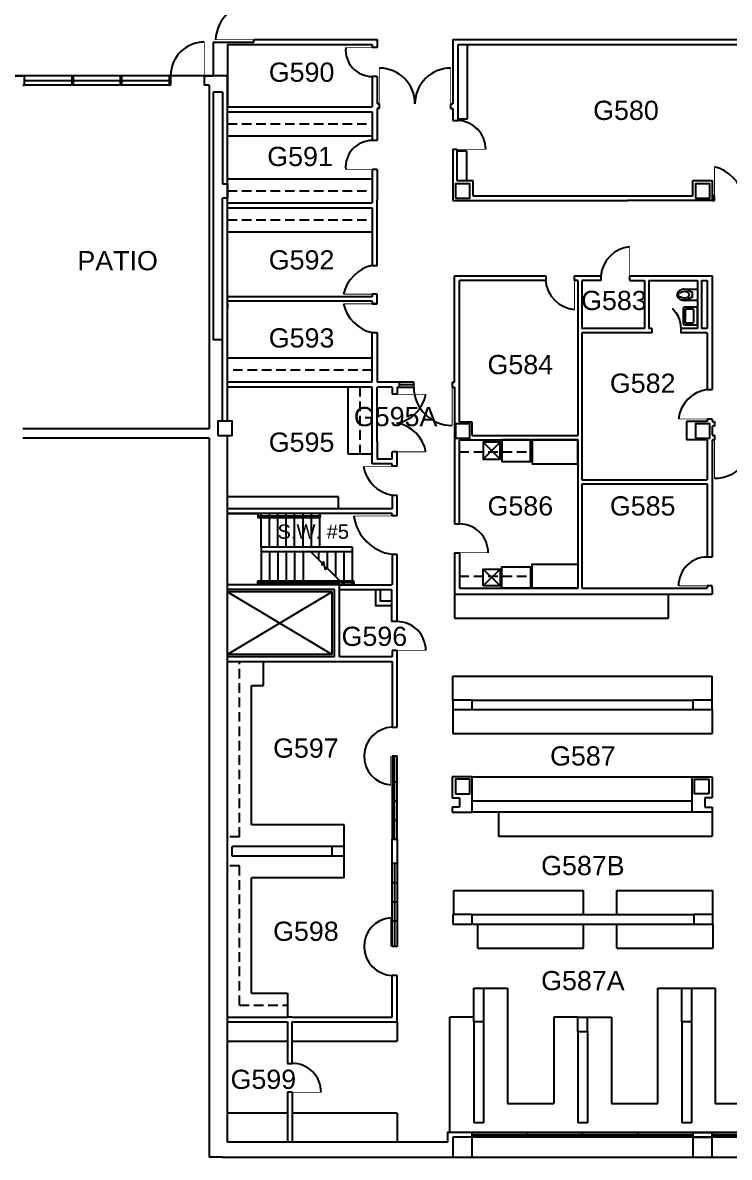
# Model space of a CAD drawing. Header units: inches. Extents: x -3235 to 3329, y 100 to 2924.
# Drawn here: x 30 to 914, y 154 to 1572 of the extents above; entities that cross this region are included whole.
import ezdxf
from ezdxf.enums import TextEntityAlignment as Align

# ---------------------------------------------------------------- set-up
doc = ezdxf.new("R2010")
doc.units = ezdxf.units.IN
doc.header["$LTSCALE"] = 96
doc.header["$MEASUREMENT"] = 0
doc.linetypes.add('HIDDEN2', pattern=[0.1875, 0.125, -0.0625])
doc.layers.get('0').update_dxf_attribs({"linetype": 'CONTINUOUS'})
doc.layers.get('DEFPOINTS').update_dxf_attribs({"color": 31, "linetype": 'CONTINUOUS'})
for name, color, linetype in [('A-ANNO-ROOM', 4, 'CONTINUOUS'), ('A-ANNO-TEXT', 4, 'CONTINUOUS'), ('A-COLS', 5, 'CONTINUOUS'), ('A-DOOR', 2, 'CONTINUOUS'), ('A-FLOR-CASE', 3, 'CONTINUOUS'), ('A-FLOR-CASE-UPPR', 3, 'HIDDEN2'), ('A-FLOR-PFIX', 2, 'CONTINUOUS'), ('A-FLOR-STRS', 2, 'CONTINUOUS'), ('A-GLAZ', 2, 'CONTINUOUS'), ('A-GLAZ-SILL', 1, 'CONTINUOUS'), ('A-SHAFT', 1, 'CONTINUOUS'), ('A-WALL-FULL', 6, 'CONTINUOUS')]:
    doc.layers.add(name, color=color, linetype=linetype)
doc.styles.add('ARIAL', font='arial.ttf')

# ---------------------------------------------------------------- blocks, each defined once
blk = doc.blocks.new('DOOR-E')
at = {"const_width": 0.001}
blk.add_lwpolyline([(1, 0), (0.293, 0.707)], dxfattribs=at)
blk.add_arc((1, 0), 1, 135, 180)
blk = doc.blocks.new('P2477016')
for p, q in [((-3.603083, -23.831759), (-3.603083, -23.831759)), ((-2.504894, -21.068753), (-2.504894, -21.068753))]:
    blk.add_line(p, q)
for points in [[(-6.93083, -16.399601, -0.022673), (-7, -14.875), (-7, 0), (-3.020761, 0), (0, 0), (3.020761, 0), (7, 0), (7, -14.875)], [(-6.937926, -16.211212, -0.074934), (-6.387938, -12.562014, -0.085426), (-4.920528, -9.670474, -0.066386), (-3.550098, -8.264603), (-3.550098, -6.711212), (3.449902, -6.711212), (3.449902, -8.264603, -0.066386), (4.820333, -9.670474, -0.085426), (6.287743, -12.562014, -0.111314), (6.709134, -17.991061)], [(3.991504, -23.722377, -0.562484), (3.158962, -23.529526), (2.424162, -21.300368, -0.238976), (2.492058, -20.853364, 0.08035), (3.421006, -18.976205, 0.074934), (3.837731, -16.211212, 0.074934), (3.421006, -13.446218, 0.085426), (2.414145, -11.462194, 0.066386), (1.597345, -10.624271, 0.330534), (-1.69754, -10.624271, 0.066386), (-2.51434, -11.462194, 0.085426), (-3.521201, -13.446218, 0.074934), (-3.937926, -16.211212, 0.074934), (-3.521201, -18.976205, 0.08035), (-2.592253, -20.853364, -0.238976), (-2.524357, -21.300368), (-3.250575, -23.503493, -0.549653), (-4.069149, -23.710095)], [(-4.023967, -23.748064, 0.06085), (-2.498761, -25.015482, 0.143932), (0, -25.75)], [(-2.976493, -22.67201, 0.063273), (-1.687041, -23.754089, 0.143932), (0, -24.25)], [(0, -25.75, 0.143932), (2.498761, -25.015482, 0.107177), (4.949747, -22.564786, 0.077997), (6.431696, -19.212481, 0.065232), (7, -14.875)], [(0, -24.25, 0.143932), (1.687041, -23.754089, 0.059203), (2.902316, -22.750942)]]:
    blk.add_lwpolyline(points, format="xyb")
for centre, radius, start, end in [((5.443363, -16.211212), 12.38129, 180, 197.141641), ((2.746106, -17.043143), 9.558648, 197.141641, 216.672481), ((1.035634, -18.316811), 7.426057, 216.672481, 226.574161)]:
    blk.add_arc(centre, radius, start, end)
blk = doc.blocks.new('W-LAV2')
for p, q in [((17, 11), (1, 11)), ((1, 11), (1, -11)), ((5.5, 7.5), (5.5, -7.5)), ((15.5, 8.5), (6.5, 8.5)), ((16.5, -7.5), (16.5, 7.5)), ((19, -9), (19, 9)), ((1, -11), (17, -11)), ((6.5, -8.5), (15.5, -8.5))]:
    blk.add_line(p, q)
for centre, radius, start, end in [((6.5, 7.5), 1, 90, 180), ((15.5, 7.5), 1, 0, 90), ((17, 9), 2, 0, 90), ((6.5, -7.5), 1, 180, 270), ((15.5, -7.5), 1, 270, 0), ((17, -9), 2, 270, 0)]:
    blk.add_arc(centre, radius, start, end)

msp = doc.modelspace()

# ---------------------------------------------------------------- linework, layer by layer
at = {"layer": 'A-COLS'}
for p, q in [((263.5, 1493.5), (257.5, 1493.5)), ((268.5, 1485), (268.5, 1175.5)), ((280.5, 1485), (268.5, 1485)), ((280.5, 1485), (280.5, 1370.5)), ((280.5, 1074), (280.5, 1352.5)), ((280.5, 1175.5), (268.5, 1175.5))]:
    msp.add_line(p, q, dxfattribs=at)
for points in [[(280.5, 1370.5), (286.5, 1370.5), (286.5, 1352.5), (280.5, 1352.5)], [(571.5, 1352.5), (589.5, 1352.5), (589.5, 1370.5), (571.5, 1370.5), (571.5, 1352.5)], [(871.5, 1352.5), (889.5, 1352.5), (889.5, 1370.5), (871.5, 1370.5), (871.5, 1352.5)], [(274.5, 1056), (292.5, 1056), (292.5, 1074), (274.5, 1074), (274.5, 1056)], [(571.5, 1052.5), (589.5, 1052.5), (589.5, 1070.5), (571.5, 1070.5), (571.5, 1052.5)], [(871.5, 1052.5), (889.5, 1052.5), (889.5, 1070.5), (871.5, 1070.5), (871.5, 1052.5)], [(571.5, 608.5), (589.5, 608.5), (589.5, 626.5), (571.5, 626.5), (571.5, 608.5)], [(888.5, 608.5), (870.5, 608.5), (870.5, 626.5), (888.5, 626.5), (888.5, 608.5)]]:
    msp.add_lwpolyline(points, dxfattribs=at)
at = {"layer": 'A-DOOR', "const_width": 1}
for points in [[(257.5, 1505.5), (257.5, 1547.5)], [(271.5, 1550.5), (319.5, 1550.5)], [(434.5, 1540.5), (467.5, 1540.5)], [(476.5, 1515), (476.5, 1470.5)], [(565.5, 1515), (565.5, 1470.5)], [(573.5, 1413.5), (609.5, 1413.5)], [(895.5, 1355.5), (895.5, 1391.5)], [(434.5, 1388.5), (467.5, 1388.5)], [(789.4, 1255.5), (789.4, 1291.5)], [(720.4, 1249.5), (720.4, 1213.5)], [(431.5, 1232.5), (467.5, 1232.5)], [(431.5, 1220.5), (467.5, 1220.5)], [(431.5, 1220.5), (467.5, 1220.5)], [(498.5, 1107.5), (534.5, 1107.5)], [(567.5, 1116.5), (567.5, 1068.5)], [(850.5, 1076.5), (886.5, 1076.5)], [(895.5, 1050.5), (895.5, 1002.5)], [(498.5, 1035.5), (534.5, 1035.5)], [(456.5, 1017.5), (492.5, 1017.5)], [(444.5, 955.5), (492.5, 955.5)], [(576.5, 909.5), (612.5, 909.5)], [(886.5, 868.1), (850.5, 868.1)], [(498.5, 787.5), (534.5, 787.5)], [(490.5, 655.5), (490.5, 619.5)], [(490.5, 417.5), (490.5, 453.5)], [(367.5, 235.5), (403.5, 235.5)]]:
    msp.add_lwpolyline(points, dxfattribs=at)
at = {"layer": 'A-DOOR'}
for centre, radius, start, end in [((323.4, 1546.6), 52, 94.2496, 175.7504), ((257.5, 1505.5), 42, 90, 180), ((467.3, 1537.5), 33, 174.709, 270.3119), ((476.5, 1470.5), 44.5, 0, 90), ((565.5, 1470.5), 44.5, 90, 180), ((573.5, 1413.5), 36, 0, 88.4089), ((467.3, 1391.5), 33, 89.6881, 185.291), ((883.7, 1343.7), 49.2, 13.8669, 76.1331), ((792.9, 1252), 39.7, 95.0636, 174.9364), ((478.5, 1221.5), 48.3, 103.1726, 166.8274), ((723.9, 1253), 39.7, 185.0636, 264.9364), ((478.5, 1231.5), 48.3, 193.1726, 256.8274), ((490.9, 1115.1), 44.2, 279.8784, 350.1216), ((567.5, 1116.5), 48, 180, 270), ((892, 1072.1), 41.7, 97.5841, 173.9855), ((490.9, 1027.9), 44.2, 9.8784, 80.1216), ((895.5, 1050.5), 48, 270, 0), ((500.6, 1025.6), 44.9, 190.445, 259.555), ((500.2, 963.3), 56.3, 187.9142, 262.0858), ((576.7, 909.7), 35.8, 359.7335, 90.2665), ((886.3, 868.3), 35.8, 89.7335, 180.2665), ((498.8, 787.8), 35.7, 359.5185, 90.4815), ((493.5, 655.4), 36.1, 91.5805, 265.2372), ((493.5, 417.6), 36.1, 94.7628, 268.4195), ((368.1, 236.1), 35.4, 359.0838, 90.9162)]:
    msp.add_arc(centre, radius, start, end, dxfattribs=at)
at = {"layer": 'A-FLOR-CASE'}
for p, q in [((586.5, 1451.5), (586.5, 1544.5)), ((574.5, 1451.5), (586.5, 1451.5)), ((286.5, 1430.5), (467.5, 1430.5)), ((573.5, 1411.5), (585.5, 1411.5)), ((585.5, 1411.5), (585.5, 1374.5)), ((286.5, 1376.5), (467.5, 1376.5)), ((286.5, 1310.5), (467.5, 1310.5)), ((467.5, 1152.5), (286.5, 1152.5)), ((437.5, 1032.5), (437.5, 1116.5)), ((627.4, 1026.5), (606.4, 1047.5)), ((606.4, 1026.5), (627.4, 1047.5)), ((467.5, 1032.5), (437.5, 1032.5)), ((425.5, 979.5), (286.5, 979.5)), ((425.5, 964.5), (425.5, 979.5)), ((606.4, 889.1), (627.4, 868.1)), ((627.4, 889.1), (606.4, 868.1)), ((570.5, 857.9), (570.5, 827.9)), ((837.5, 857.9), (837.5, 827.9)), ((570.5, 827.9), (837.5, 827.9)), ((331.5, 743.5), (331.5, 773.5)), ((568.5, 755.5), (892.5, 755.5)), ((568.5, 725.5), (568.5, 755.5)), ((892.5, 725.5), (892.5, 755.5)), ((316.5, 743.5), (331.5, 743.5)), ((316.5, 569.5), (316.5, 743.5)), ((592.5, 725.5), (868.5, 725.5)), ((568.5, 713.5), (568.5, 683.5)), ((592.5, 713.5), (868.5, 713.5)), ((892.5, 713.5), (892.5, 683.5)), ((568.5, 683.5), (892.5, 683.5)), ((592.5, 629.5), (867.5, 629.5)), ((592.5, 599.5), (867.5, 599.5)), ((867.5, 585.5), (592.5, 585.5)), ((625.5, 585.5), (625.5, 555.5)), ((892.5, 585.5), (892.5, 555.5)), ((432.5, 569.5), (316.5, 569.5)), ((432.5, 542.5), (432.5, 569.5)), ((625.5, 555.5), (892.5, 555.5)), ((432.5, 503.5), (432.5, 530.5)), ((316.5, 359.5), (316.5, 503.5)), ((432.5, 503.5), (316.5, 503.5)), ((569.5, 487.5), (731.5, 487.5)), ((569.5, 457.5), (569.5, 487.5)), ((731.5, 457.5), (731.5, 487.5)), ((773.5, 457.5), (773.5, 487.5)), ((773.5, 487.5), (893.5, 487.5)), ((893.5, 457.5), (893.5, 487.5)), ((593.5, 457.5), (869.5, 457.5)), ((593.5, 445.5), (869.5, 445.5)), ((599.5, 415.5), (599.5, 445.5)), ((731.5, 415.5), (731.5, 445.5)), ((773.5, 415.5), (773.5, 445.5)), ((893.5, 445.5), (893.5, 415.5)), ((599.5, 415.5), (731.5, 415.5)), ((773.5, 415.5), (893.5, 415.5)), ((316.5, 359.5), (361.5, 359.5)), ((361.5, 359.5), (361.5, 329.5)), ((606.5, 365.5), (636.5, 365.5)), ((636.5, 365.5), (636.5, 221.5)), ((824.5, 221.5), (824.5, 365.5)), ((824.5, 365.5), (854.5, 365.5)), ((866.5, 365.5), (896.5, 365.5)), ((896.5, 365.5), (896.5, 221.5)), ((564.5, 185.3), (564.5, 329.5)), ((594.5, 329.5), (564.5, 329.5)), ((694.5, 329.5), (694.5, 221.5)), ((724.5, 329.5), (694.5, 329.5)), ((736.5, 329.5), (766.5, 329.5)), ((766.5, 329.5), (766.5, 221.5)), ((498.5, 323.5), (498.5, 299.5)), ((594.5, 323.5), (594.5, 197.5)), ((606.5, 323.5), (606.5, 197.5)), ((854.5, 323.5), (854.5, 197.5)), ((866.5, 323.5), (866.5, 197.5)), ((286.5, 299.5), (361.5, 299.5)), ((367.5, 299.5), (498.5, 299.5)), ((724.5, 311.5), (724.5, 197.5)), ((736.5, 311.5), (736.5, 197.5)), ((636.5, 221.5), (694.5, 221.5)), ((766.5, 221.5), (824.5, 221.5)), ((896.5, 221.5), (1137.5, 221.5)), ((361.5, 209.5), (286.5, 209.5)), ((498.5, 209.5), (367.5, 209.5)), ((498.5, 209.5), (498.5, 173.3)), ((606.5, 197.5), (594.5, 197.5)), ((736.5, 197.5), (724.5, 197.5)), ((866.5, 197.5), (854.5, 197.5))]:
    msp.add_line(p, q, dxfattribs=at)
for points in [[(629.4, 1050.5), (629.4, 1023.5), (665.4, 1023.5), (665.4, 1050.5)], [(667.4, 1050.5), (667.4, 1020.5), (724.4, 1020.5), (724.4, 1050.5)], [(606.4, 1047.5), (606.4, 1026.5), (627.4, 1026.5), (627.4, 1047.5)], [(667.4, 865.1), (667.4, 895.1), (724.4, 895.1), (724.4, 865.1)], [(606.4, 868.1), (606.4, 889.1), (627.4, 889.1), (627.4, 868.1)], [(629.4, 865.1), (629.4, 892.1), (665.4, 892.1), (665.4, 865.1)]]:
    msp.add_lwpolyline(points, close=True, dxfattribs=at)
at = {"layer": 'A-FLOR-CASE-UPPR'}
for p, q in [((286.5, 1445.5), (467.5, 1445.5)), ((286.5, 1361.5), (467.5, 1361.5)), ((286.5, 1325.5), (467.5, 1325.5)), ((467.5, 1137.5), (286.5, 1137.5)), ((452.5, 1032.5), (452.5, 1116.5)), ((576.5, 1035.5), (665.4, 1035.5)), ((576.5, 880.1), (665.4, 880.1)), ((301.5, 554.5), (301.5, 773.5)), ((301.5, 554.5), (286.5, 554.5)), ((301.5, 518.5), (286.5, 518.5)), ((301.5, 344.5), (301.5, 518.5)), ((301.5, 344.5), (361.5, 344.5))]:
    msp.add_line(p, q, dxfattribs=at)
at = {"layer": 'A-FLOR-STRS'}
for p, q in [((328.5, 917), (328.5, 958.5)), ((339, 917), (339, 958.5)), ((349.5, 917), (349.5, 958.5)), ((360, 917), (360, 958.5)), ((370.5, 917), (370.5, 958.5)), ((381, 917), (381, 958.5)), ((391.5, 917), (391.5, 958.5)), ((402, 917), (402, 958.5)), ((328.5, 911), (328.5, 869.5)), ((339, 911), (339, 869.5)), ((349.5, 911), (349.5, 869.5)), ((360, 911), (360, 869.5)), ((370.5, 911), (370.5, 869.5)), ((381, 911), (381, 869.5)), ((405.5, 896), (390.5, 911)), ((400.5, 911), (400.5, 901)), ((411, 911), (411, 890.5)), ((421.5, 911), (421.5, 880)), ((432, 911), (432, 869.5)), ((442.5, 911), (442.5, 869.5)), ((432, 869.5), (410.3, 891.2))]:
    msp.add_line(p, q, dxfattribs=at)
msp.add_lwpolyline([(411.5, 893.5), (409.1, 888.7), (406.7, 898.3), (404.3, 893.5)], dxfattribs=at)
at = {"layer": 'A-GLAZ'}
for p, q in [((32.5, 1499.5), (91.8, 1499.5)), ((93.8, 1499.5), (152.2, 1499.5)), ((154.2, 1499.5), (213.5, 1499.5)), ((495.5, 551.5), (495.5, 655.5)), ((492.5, 623.5), (498.5, 623.5)), ((492.5, 599.5), (498.5, 599.5)), ((492.5, 575.5), (498.5, 575.5)), ((495.5, 521.5), (495.5, 417.5)), ((492.5, 497.5), (498.5, 497.5)), ((492.5, 473.5), (498.5, 473.5)), ((492.5, 449.5), (498.5, 449.5)), ((661.5, 179.3), (661.5, 185.3)), ((730.5, 179.3), (730.5, 185.3)), ((799.5, 179.3), (799.5, 185.3)), ((592.5, 182.3), (868.5, 182.3)), ((892.5, 182.3), (1164.5, 182.3))]:
    msp.add_line(p, q, dxfattribs=at)
at = {"layer": 'A-GLAZ-SILL'}
for p, q in [((32.5, 1505.5), (32.5, 1493.5)), ((213.5, 1505.5), (32.5, 1505.5)), ((91.8, 1505.5), (91.8, 1493.5)), ((93.8, 1505.5), (93.8, 1493.5)), ((152.2, 1505.5), (152.2, 1493.5)), ((154.2, 1505.5), (154.2, 1493.5)), ((213.5, 1505.5), (213.5, 1493.5)), ((213.5, 1505.5), (215.5, 1505.5)), ((215.5, 1505.5), (215.5, 1493.5)), ((30.5, 1493.5), (32.5, 1493.5)), ((213.5, 1493.5), (32.5, 1493.5)), ((213.5, 1493.5), (215.5, 1493.5)), ((492.5, 655.5), (492.5, 551.5)), ((498.5, 551.5), (498.5, 655.5)), ((292.5, 530.5), (292.5, 542.5)), ((417.5, 542.5), (292.5, 542.5)), ((417.5, 530.5), (292.5, 530.5)), ((492.5, 417.5), (492.5, 521.5)), ((498.5, 521.5), (498.5, 417.5)), ((592.5, 185.3), (868.5, 185.3)), ((892.5, 185.3), (1167.5, 185.3)), ((868.5, 179.3), (592.5, 179.3)), ((1168.5, 179.3), (892.5, 179.3))]:
    msp.add_line(p, q, dxfattribs=at)
at = {"layer": 'A-SHAFT'}
for p, q in [((417.5, 860.5), (286.5, 782.5)), ((286.5, 860.5), (417.5, 782.5))]:
    msp.add_line(p, q, dxfattribs=at)
at = {"layer": 'A-WALL-FULL'}
for p, q in [((268.5, 1547.5), (319.5, 1547.5)), ((268.5, 1547.5), (268.5, 1505.5)), ((319.5, 1547.5), (319.5, 1550.5)), ((319.5, 1550.5), (473.5, 1550.5)), ((473.5, 1550.5), (473.5, 1540.5)), ((568.5, 1550.5), (568.5, 1470.5)), ((568.5, 1550.5), (574.5, 1550.5)), ((574.5, 1550.5), (998.5, 1550.5)), ((286.5, 1544.5), (286.5, 1466.5)), ((467.5, 1544.5), (467.5, 1540.5)), ((473.5, 1540.5), (467.5, 1540.5)), ((574.5, 1544.5), (574.5, 1449.5)), ((574.5, 1544.5), (998.5, 1544.5)), ((-222.1, 1505.5), (32.5, 1505.5)), ((257.5, 1505.5), (268.5, 1505.5)), ((257.5, 1505.5), (257.5, 1493.5)), ((473.5, 1504.5), (467.5, 1504.5)), ((467.5, 1504.5), (467.5, 1466.5)), ((473.5, 1504.5), (473.5, 1470.5)), ((263.5, 1493.5), (263.5, 1370.5)), ((286.5, 1466.5), (467.5, 1466.5)), ((286.5, 1460.5), (467.5, 1460.5)), ((286.5, 1346.5), (286.5, 1460.5)), ((467.5, 1460.5), (467.5, 1424.5)), ((476.5, 1470.5), (473.5, 1470.5)), ((476.5, 1464.5), (473.5, 1464.5)), ((473.5, 1464.5), (473.5, 1424.5)), ((476.5, 1464.5), (476.5, 1470.5)), ((565.5, 1470.5), (565.5, 1464.5)), ((565.5, 1470.5), (568.5, 1470.5)), ((565.5, 1464.5), (568.5, 1464.5)), ((568.5, 1464.5), (568.5, 1449.5)), ((568.5, 1449.5), (574.5, 1449.5)), ((473.5, 1424.5), (467.5, 1424.5)), ((568.5, 1413.5), (573.5, 1413.5)), ((568.5, 1413.5), (568.5, 1349.5)), ((573.5, 1413.5), (573.5, 1374.5)), ((473.5, 1388.5), (467.5, 1388.5)), ((467.5, 1388.5), (467.5, 1346.5)), ((473.5, 1388.5), (473.5, 1350.5)), ((263.5, 1370.5), (263.5, 1064.5)), ((573.5, 1374.5), (593.5, 1374.5)), ((593.5, 1374.5), (593.5, 1355.5)), ((868.5, 1355.5), (868.5, 1374.5)), ((868.5, 1374.5), (892.5, 1374.5)), ((892.5, 1374.5), (892.5, 1349.5)), ((473.5, 1268.5), (473.5, 1350.5)), ((568.5, 1349.5), (593.5, 1349.5)), ((593.5, 1355.5), (786.5, 1355.5)), ((593.5, 1349.5), (786.5, 1349.5)), ((786.5, 1355.5), (868.5, 1355.5)), ((892.5, 1349.5), (786.5, 1349.5)), ((895.5, 1355.5), (892.5, 1355.5)), ((892.5, 1349.5), (895.5, 1349.5)), ((895.5, 1349.5), (895.5, 1355.5)), ((286.5, 1346.5), (467.5, 1346.5)), ((286.5, 1340.5), (467.5, 1340.5)), ((286.5, 1229.1), (286.5, 1340.5)), ((467.5, 1340.5), (467.5, 1268.5)), ((467.5, 1268.5), (473.5, 1268.5)), ((467.5, 1268.5), (473.5, 1268.5)), ((570.5, 1122.5), (570.5, 1255.5)), ((570.5, 1255.5), (684.4, 1255.5)), ((576.5, 1122.5), (576.5, 1249.5)), ((684.4, 1249.5), (576.5, 1249.5)), ((684.4, 1255.5), (684.4, 1249.5)), ((720.4, 1249.5), (720.4, 1255.5)), ((720.4, 1255.5), (723.4, 1255.5)), ((724.4, 1249.5), (720.4, 1249.5)), ((723.4, 1255.5), (753.4, 1255.5)), ((724.4, 1249.5), (724.4, 1055.8)), ((753.4, 1249.5), (729.6, 1249.5)), ((729.6, 1249.5), (729.6, 1189.5)), ((753.4, 1255.5), (753.4, 1249.5)), ((789.4, 1249.5), (789.4, 1255.5)), ((789.4, 1255.5), (792.4, 1255.5)), ((789.4, 1249.5), (808.1, 1249.5)), ((792.4, 1255.5), (892.5, 1255.5)), ((808.1, 1249.5), (808.1, 1189.5)), ((813.3, 1249.5), (874.2, 1249.5)), ((813.3, 1249.5), (813.3, 1189.5)), ((874.2, 1249.5), (874.2, 1189.5)), ((879.2, 1249.5), (879.2, 1189.5)), ((879.2, 1249.5), (886.5, 1249.5)), ((886.5, 1249.5), (886.5, 1189.5)), ((892.5, 1255.5), (892.5, 1113.5)), ((467.5, 1229.1), (286.5, 1229.1)), ((467.5, 1223.9), (286.5, 1223.9)), ((286.5, 1122.5), (286.5, 1223.9)), ((286.5, 1220.5), (286.5, 1223.5)), ((286.5, 1220.5), (286.5, 1214.5)), ((473.5, 1232.5), (467.5, 1232.5)), ((467.5, 1232.5), (467.5, 1229.1)), ((467.5, 1223.9), (467.5, 1220.5)), ((467.5, 1220.5), (473.5, 1220.5)), ((473.5, 1220.5), (467.5, 1220.5)), ((473.5, 1220.5), (473.5, 1232.5)), ((467.5, 1184.5), (473.5, 1184.5)), ((467.5, 1184.5), (473.5, 1184.5)), ((467.5, 1122.5), (467.5, 1184.5)), ((473.5, 1184.5), (473.5, 1122.5)), ((808.1, 1189.5), (729.6, 1189.5)), ((729.6, 1184.3), (729.6, 1000.8)), ((817.3, 1184.3), (729.6, 1184.3)), ((817.3, 1189.5), (813.3, 1189.5)), ((817.3, 1189.5), (817.3, 1184.3)), ((874.2, 1189.5), (853.3, 1189.5)), ((853.3, 1189.5), (853.3, 1184.3)), ((886.5, 1184.3), (853.3, 1184.3)), ((886.5, 1189.5), (879.2, 1189.5)), ((886.5, 1184.3), (886.5, 1113.5)), ((467.5, 1122.5), (286.5, 1122.5)), ((501.5, 1122.5), (473.5, 1122.5)), ((501.5, 1122.5), (498.5, 1122.5)), ((501.5, 1116.5), (501.5, 1122.5)), ((519.5, 1122.5), (501.5, 1122.5)), ((519.5, 1116.5), (519.5, 1122.5)), ((567.5, 1122.5), (567.5, 1116.5)), ((567.5, 1122.5), (570.5, 1122.5)), ((576.5, 1072.5), (576.5, 1122.5)), ((467.5, 1116.5), (286.5, 1116.5)), ((286.5, 1074), (286.5, 1116.5)), ((467.5, 1020.5), (467.5, 1116.5)), ((473.5, 1064.5), (473.5, 1116.5)), ((492.5, 1116.5), (473.5, 1116.5)), ((492.5, 1116.5), (492.5, 1107.5)), ((498.5, 1107.5), (492.5, 1107.5)), ((498.5, 1107.5), (492.5, 1107.5)), ((498.5, 1116.5), (501.5, 1116.5)), ((498.5, 1116.5), (498.5, 1107.5)), ((501.5, 1119.5), (519.5, 1119.5)), ((501.5, 1116.5), (519.5, 1116.5)), ((567.5, 1116.5), (570.5, 1116.5)), ((570.5, 1116.5), (570.5, 1049.5)), ((886.5, 1113.5), (892.5, 1113.5)), ((263.5, 1064.5), (30.5, 1064.5)), ((473.5, 1048.5), (473.5, 1064.5)), ((592.5, 1072.5), (576.5, 1072.5)), ((592.5, 1055.8), (592.5, 1072.5)), ((886.5, 1073.5), (860.5, 1073.5)), ((860.5, 1073.5), (860.5, 1050.5)), ((892.5, 1076.5), (886.5, 1076.5)), ((886.5, 1076.5), (886.5, 1073.5)), ((892.5, 1076.5), (892.5, 1073.5)), ((892.5, 1073.5), (895.5, 1073.5)), ((895.5, 1067.5), (892.5, 1067.5)), ((892.5, 1067.5), (892.5, 1056.5)), ((895.5, 1073.5), (895.5, 1067.5)), ((263.5, 1052.5), (30.5, 1052.5)), ((263.5, 1052.5), (263.5, 860.5)), ((263.5, 1052.5), (263.5, 1052.5)), ((286.5, 958.5), (286.5, 1056)), ((570.5, 1049.5), (570.5, 945.5)), ((576.5, 1050.5), (724.4, 1050.5)), ((576.5, 945.5), (576.5, 1050.5)), ((592.5, 1055.8), (724.4, 1055.8)), ((724.4, 1050.5), (724.4, 865.1)), ((886.5, 1050.5), (860.5, 1050.5)), ((886.5, 1050.5), (886.5, 1000.8)), ((892.5, 1056.5), (895.5, 1056.5)), ((892.5, 1050.5), (895.5, 1050.5)), ((892.5, 1050.5), (892.5, 904.1)), ((895.5, 1056.5), (895.5, 1050.5)), ((473.5, 1048.5), (473.5, 1026.5)), ((498.5, 1035.5), (492.5, 1035.5)), ((492.5, 1026.5), (492.5, 1035.5)), ((498.5, 1017.5), (498.5, 1035.5)), ((492.5, 1026.5), (473.5, 1026.5)), ((492.5, 1020.5), (467.5, 1020.5)), ((492.5, 1017.5), (492.5, 1020.5)), ((498.5, 1017.5), (492.5, 1017.5)), ((729.6, 1000.8), (886.5, 1000.8)), ((729.6, 995.6), (886.5, 995.6)), ((729.6, 995.6), (729.6, 865.1)), ((886.5, 995.6), (886.5, 904.1)), ((492.5, 981.5), (492.5, 964.5)), ((492.5, 981.5), (498.5, 981.5)), ((498.5, 955.5), (498.5, 981.5)), ((492.5, 964.5), (286.5, 964.5)), ((492.5, 958.5), (286.5, 958.5)), ((286.5, 958.5), (324.5, 958.5)), ((286.5, 869.5), (286.5, 958.5)), ((324.5, 958.5), (324.5, 955.5)), ((324.5, 955.5), (402.5, 955.5)), ((324.5, 955.5), (324.5, 953.5)), ((324.5, 953.5), (402.5, 953.5)), ((402.5, 955.5), (402.5, 958.5)), ((402.5, 955.5), (402.5, 953.5)), ((492.5, 955.5), (492.5, 958.5)), ((498.5, 955.5), (492.5, 955.5)), ((570.5, 945.5), (576.5, 945.5)), ((328.5, 917), (442.5, 917)), ((328.5, 917), (328.5, 911)), ((328.5, 911), (442.5, 911)), ((442.5, 917), (442.5, 911)), ((498.5, 907.5), (492.5, 907.5)), ((492.5, 907.5), (492.5, 869.5)), ((498.5, 823.5), (498.5, 907.5)), ((570.5, 909.5), (576.5, 909.5)), ((570.5, 909.5), (570.5, 865.1)), ((576.5, 909.5), (576.5, 865.1)), ((892.5, 904.1), (886.5, 904.1)), ((426.5, 869.5), (286.5, 869.5)), ((286.5, 773.5), (286.5, 869.5)), ((324.5, 874.5), (444.5, 874.5)), ((324.5, 872.5), (324.5, 874.5)), ((324.5, 869.5), (324.5, 872.5)), ((324.5, 872.5), (444.5, 872.5)), ((426.5, 869.5), (491.5, 869.5)), ((426.5, 863.5), (426.5, 869.5)), ((444.5, 872.5), (444.5, 874.5)), ((444.5, 872.5), (444.5, 869.5)), ((570.5, 865.1), (570.5, 857.9)), ((576.5, 865.1), (724.4, 865.1)), ((729.6, 865.1), (886.5, 865.1)), ((892.5, 868.1), (886.5, 868.1)), ((886.5, 868.1), (886.5, 865.1)), ((892.5, 865.1), (892.5, 868.1)), ((892.5, 865.1), (892.5, 857.9)), ((263.5, 860.5), (263.5, 154.3)), ((420.5, 863.5), (286.5, 863.5)), ((417.5, 860.5), (286.5, 860.5)), ((417.5, 782.5), (417.5, 860.5)), ((420.5, 779.5), (420.5, 863.5)), ((426.5, 779.5), (426.5, 863.5)), ((426.5, 863.5), (491.5, 863.5)), ((491.5, 863.5), (491.5, 823.5)), ((570.5, 857.9), (892.5, 857.9)), ((492.5, 823.5), (491.5, 823.5)), ((498.5, 823.5), (492.5, 823.5)), ((417.5, 782.5), (286.5, 782.5)), ((498.5, 787.5), (492.5, 787.5)), ((492.5, 787.5), (492.5, 779.5)), ((498.5, 691.5), (498.5, 787.5)), ((420.5, 779.5), (286.5, 779.5)), ((286.5, 329.5), (286.5, 773.5)), ((286.5, 773.5), (492.5, 773.5)), ((492.5, 779.5), (426.5, 779.5)), ((492.5, 773.5), (492.5, 691.5)), ((568.5, 725.5), (568.5, 713.5)), ((580.5, 725.5), (568.5, 725.5)), ((592.5, 725.5), (580.5, 725.5)), ((592.5, 713.5), (592.5, 725.5)), ((880.5, 725.5), (868.5, 725.5)), ((868.5, 725.5), (868.5, 713.5)), ((892.5, 725.5), (880.5, 725.5)), ((892.5, 713.5), (892.5, 725.5)), ((568.5, 713.5), (592.5, 713.5)), ((868.5, 713.5), (892.5, 713.5)), ((492.5, 691.5), (498.5, 691.5)), ((498.5, 655.5), (492.5, 655.5)), ((580.5, 629.5), (567.5, 629.5)), ((567.5, 629.5), (567.5, 603.5)), ((592.5, 629.5), (580.5, 629.5)), ((592.5, 585.5), (592.5, 629.5)), ((867.5, 629.5), (879.5, 629.5)), ((867.5, 585.5), (867.5, 629.5)), ((879.5, 629.5), (892.5, 629.5)), ((892.5, 629.5), (892.5, 603.5)), ((567.5, 603.5), (576.5, 603.5)), ((576.5, 603.5), (576.5, 591.5)), ((883.5, 603.5), (883.5, 591.5)), ((892.5, 603.5), (883.5, 603.5)), ((576.5, 591.5), (567.5, 591.5)), ((567.5, 591.5), (567.5, 585.5)), ((567.5, 585.5), (592.5, 585.5)), ((892.5, 585.5), (867.5, 585.5)), ((883.5, 591.5), (892.5, 591.5)), ((892.5, 591.5), (892.5, 585.5)), ((417.5, 530.5), (417.5, 542.5)), ((432.5, 542.5), (417.5, 542.5)), ((432.5, 530.5), (432.5, 542.5)), ((492.5, 551.5), (498.5, 551.5)), ((492.5, 521.5), (492.5, 551.5)), ((498.5, 551.5), (498.5, 521.5)), ((432.5, 530.5), (417.5, 530.5)), ((498.5, 521.5), (492.5, 521.5)), ((580.5, 457.5), (568.5, 457.5)), ((568.5, 457.5), (568.5, 445.5)), ((592.5, 457.5), (580.5, 457.5)), ((592.5, 445.5), (592.5, 457.5)), ((869.5, 457.5), (869.5, 445.5)), ((881.5, 457.5), (869.5, 457.5)), ((893.5, 457.5), (881.5, 457.5)), ((893.5, 445.5), (893.5, 457.5)), ((568.5, 445.5), (592.5, 445.5)), ((869.5, 445.5), (893.5, 445.5)), ((498.5, 417.5), (492.5, 417.5)), ((498.5, 381.5), (492.5, 381.5)), ((492.5, 329.5), (492.5, 381.5)), ((498.5, 323.5), (498.5, 381.5)), ((594.5, 323.5), (594.5, 365.5)), ((594.5, 365.5), (606.5, 365.5)), ((606.5, 365.5), (606.5, 323.5)), ((854.5, 365.5), (866.5, 365.5)), ((854.5, 323.5), (854.5, 365.5)), ((866.5, 365.5), (866.5, 323.5)), ((286.5, 329.5), (361.5, 329.5)), ((367.5, 329.5), (361.5, 329.5)), ((367.5, 329.5), (492.5, 329.5)), ((724.5, 329.5), (736.5, 329.5)), ((724.5, 311.5), (724.5, 329.5)), ((736.5, 311.5), (736.5, 329.5)), ((286.5, 173.3), (286.5, 323.5)), ((286.5, 323.5), (361.5, 323.5)), ((361.5, 323.5), (361.5, 271.5)), ((367.5, 271.5), (367.5, 323.5)), ((367.5, 323.5), (498.5, 323.5)), ((606.5, 323.5), (594.5, 323.5)), ((866.5, 323.5), (854.5, 323.5)), ((724.5, 311.5), (736.5, 311.5)), ((361.5, 271.5), (367.5, 271.5)), ((367.5, 235.5), (361.5, 235.5)), ((361.5, 235.5), (361.5, 173.3)), ((367.5, 235.5), (367.5, 173.3)), ((592.5, 185.3), (561.5, 185.3)), ((561.5, 185.3), (561.5, 173.3)), ((592.5, 179.3), (592.5, 185.3)), ((868.5, 185.3), (868.5, 179.3)), ((868.5, 185.3), (892.5, 185.3)), ((892.5, 185.3), (892.5, 179.3)), ((892.5, 179.3), (892.5, 185.3)), ((561.5, 173.3), (286.5, 173.3)), ((592.5, 179.3), (568.5, 179.3)), ((568.5, 179.3), (568.5, 154.3)), ((592.5, 154.3), (592.5, 179.3)), ((880.5, 179.3), (868.5, 179.3)), ((868.5, 179.3), (868.5, 154.3)), ((868.5, 179.3), (892.5, 179.3)), ((868.5, 179.3), (868.5, 154.3)), ((892.5, 179.3), (868.5, 179.3)), ((892.5, 154.3), (892.5, 179.3)), ((892.5, 154.3), (892.5, 179.3)), ((280.5, 154.3), (263.5, 154.3)), ((280.5, 154.3), (580.5, 154.3)), ((580.5, 154.3), (592.5, 154.3)), ((592.5, 154.3), (868.5, 154.3)), ((868.5, 154.3), (892.5, 154.3)), ((880.5, 154.3), (892.5, 154.3)), ((892.5, 154.3), (1168.5, 154.3))]:
    msp.add_line(p, q, dxfattribs=at)
for points in [[(286.5, 1544.5), (314.5, 1544.5), (467.5, 1544.5)], [(471.5, 863.5), (471.5, 843.5), (491.5, 843.5)], [(477.5, 863.5), (477.5, 849.5), (491.5, 849.5)]]:
    msp.add_lwpolyline(points, dxfattribs=at)
at = {"layer": 'DEFPOINTS'}
msp.add_lwpolyline([(2309.5, 167.2), (1818.4, 167.2), (1818.4, 180.6), (1753.6, 180.6), (1753.6, 167.2), (1192.5, 167.2), (1192.5, 179.3), (1168.5, 179.3), (1168.5, 185.3), (561.5, 185.3), (561.5, 173.3), (286.5, 173.3), (286.5, 1056), (292.5, 1056), (292.5, 1074), (286.5, 1074), (286.5, 1505.5), (14.5, 1505.5)], dxfattribs=at)

# ---------------------------------------------------------------- block references
at = {"layer": 'A-DOOR', "xscale": -36, "yscale": 36, "zscale": 36}
msp.add_blockref('DOOR-E', (853.3, 1189.5), dxfattribs=at)
at = {"layer": 'A-FLOR-PFIX'}
for name, p, rotation in [('P2477016', (874.2, 1231.8), 270), ('W-LAV2', (875.2, 1205.2), 180)]:
    msp.add_blockref(name, p, dxfattribs=dict(at, rotation=rotation))

# ---------------------------------------------------------------- texts
at = {"layer": 'A-ANNO-ROOM', "style": 'ARIAL'}
for s, height, p in [('G590', 24, (379.2, 1497.9)), ('G580', 24, (784.8, 1450.2)), ('G591', 24, (377.3, 1392.6)), ('G592', 24, (379.2, 1263.4)), ('G583', 24, (769.7, 1212.7)), ('G593', 24, (379.2, 1165.9)), ('G584', 24, (652.7, 1132.6)), ('G582', 24, (805.7, 1109.3)), ('G595A', 24, (496.8, 1067.6)), ('G595', 24, (379.2, 1035.7)), ('G586', 24, (652.7, 956)), ('G585', 24, (805.7, 956)), ('S.W. #5', 18, (393.8, 926.9)), ('G596', 24, (470.2, 793.1)), ('G597', 24, (384.6, 653.5)), ('G587', 24, (730.9, 643.7)), ('G587B', 24, (730.9, 506.7)), ('G598', 24, (384.6, 424.7)), ('G587A', 24, (730.9, 363)), ('G599', 24, (331.4, 239.7))]:
    msp.add_text(s, height=height, dxfattribs=at).set_placement(p, align=Align.CENTER)
at = {"layer": 'A-ANNO-TEXT', "style": 'ARIAL'}
msp.add_text('PATIO', height=24, dxfattribs=at).set_placement((149.2, 1262.4), align=Align.CENTER)

doc.saveas('drawing.dxf')
